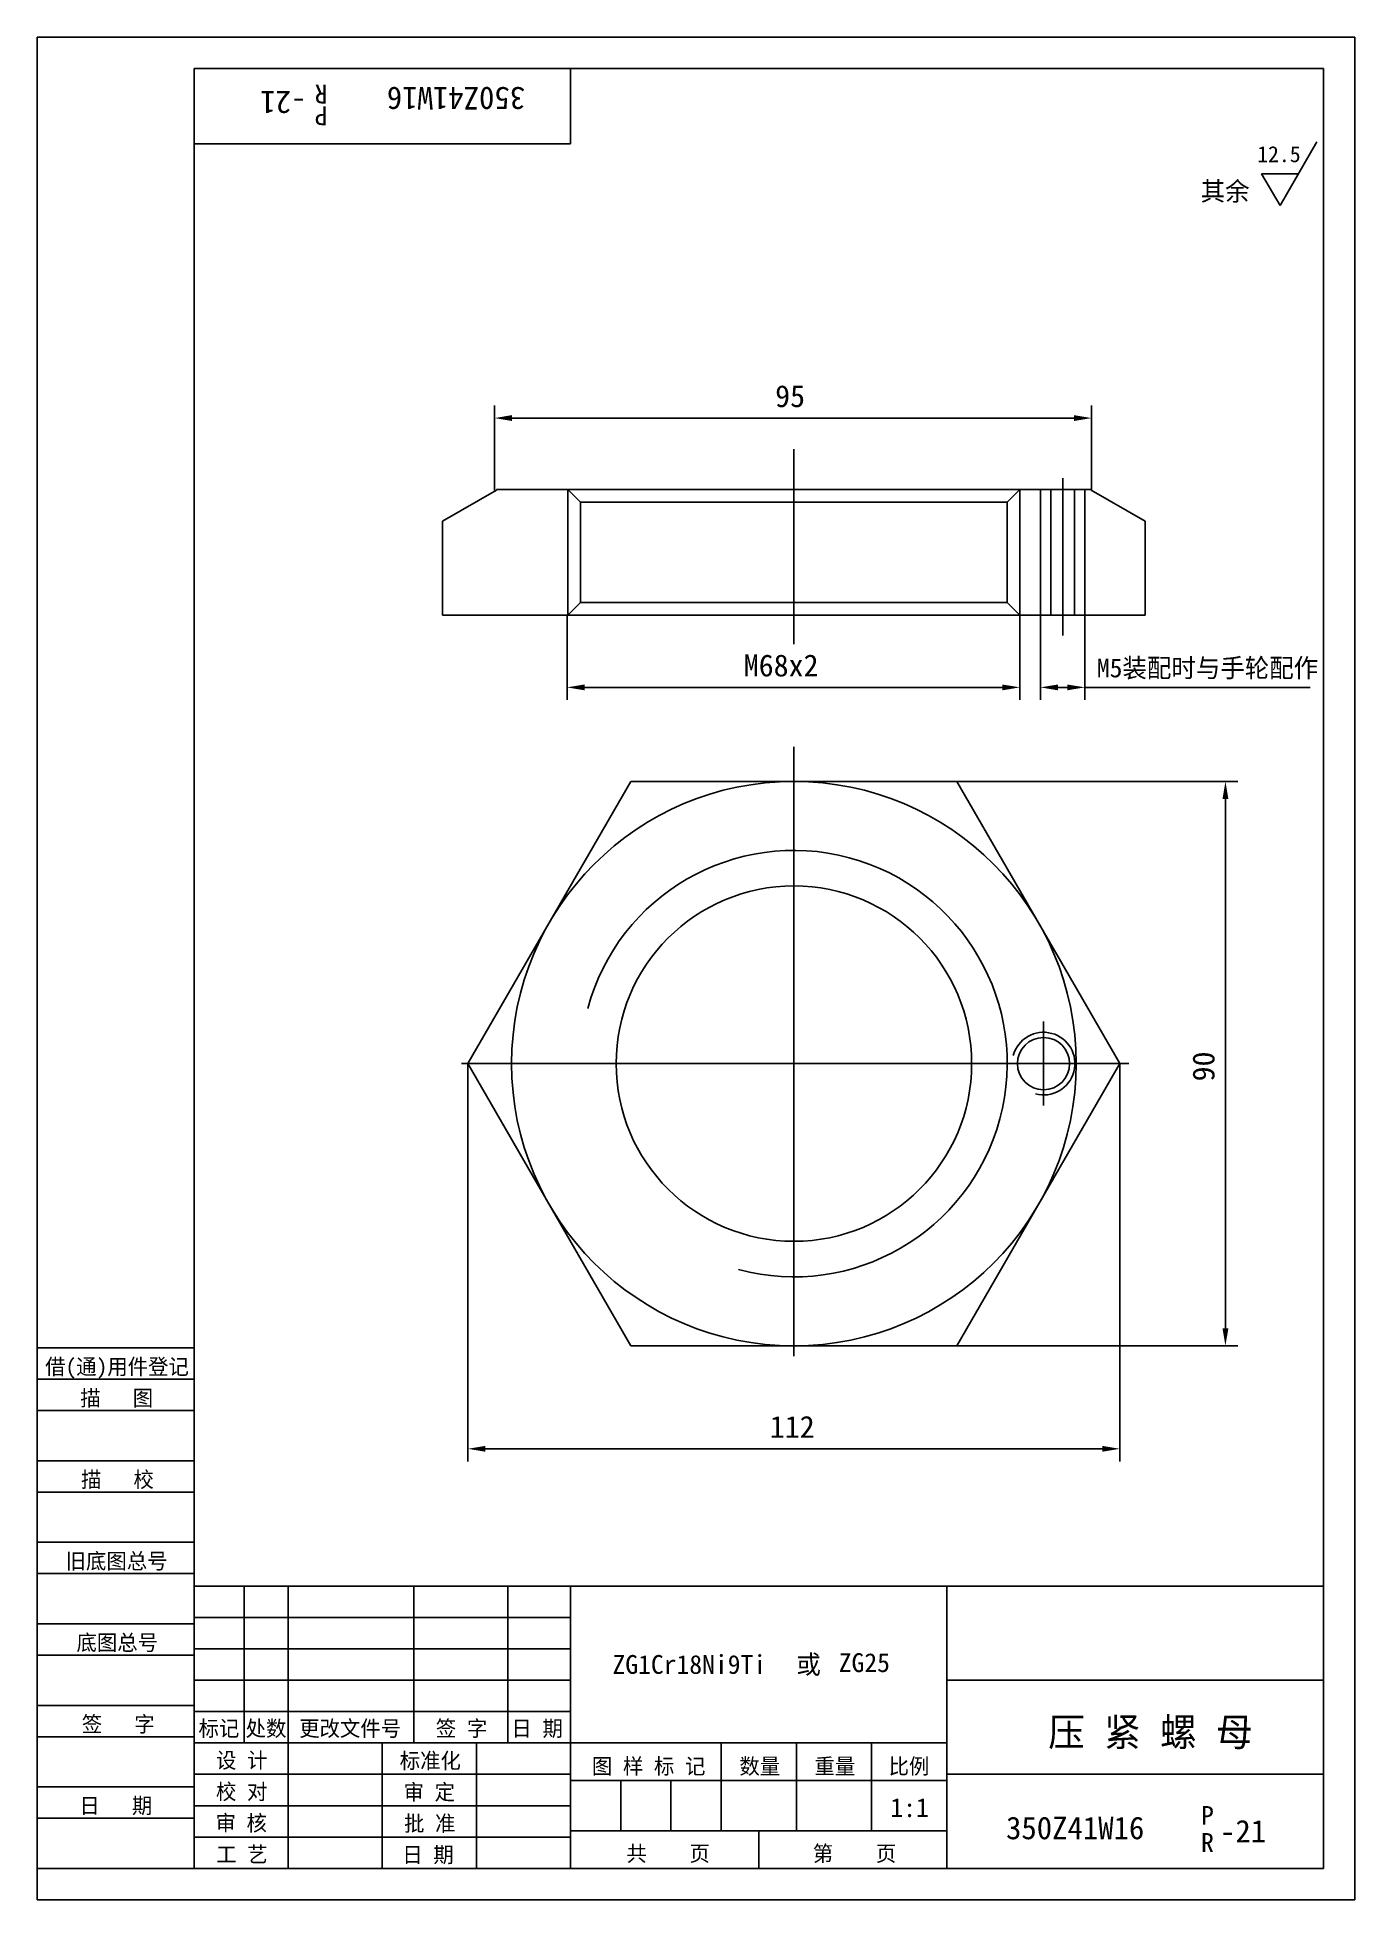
# Model space of a CAD drawing. Header units: metres. Extents: x 0 to 210, y 0 to 297.
import ezdxf

# ---------------------------------------------------------------- set-up
doc = ezdxf.new("R2010")
doc.units = ezdxf.units.M
for name, color, linetype in [('C', 6, 'Continuous'), ('D', 1, 'Continuous'), ('FL', 5, 'Continuous'), ('T', 7, 'Continuous'), ('TL', 4, 'Continuous')]:
    doc.layers.add(name, color=color, linetype=linetype)

# ---------------------------------------------------------------- blocks, each defined once
blk = doc.blocks.new('TUKUN4')
at = {"layer": 'FL'}
for p, q in [((0, 297), (0, 0)), ((210, 297), (0, 297)), ((210, 0), (210, 297)), ((0, 78), (25, 78)), ((0, 70), (25, 70)), ((0, 65), (25, 65)), ((0, 57), (25, 57)), ((0, 52), (25, 52)), ((33, 25), (33, 50)), ((40, 5), (40, 50)), ((60, 25), (60, 50)), ((75, 25), (75, 50)), ((25, 45), (85, 45)), ((0, 44), (25, 44)), ((0, 39), (25, 39)), ((25, 40), (85, 40)), ((25, 35), (85, 35)), ((0, 31), (25, 31)), ((25, 30), (85, 30)), ((0, 26), (25, 26)), ((70, 5), (70, 25)), ((0, 18), (25, 18)), ((25, 20), (85, 20)), ((25, 15), (85, 15)), ((0, 13), (25, 13)), ((25, 10), (85, 10)), ((0, 0), (210, 0))]:
    blk.add_line(p, q, dxfattribs=at)
at = {"layer": 'TL'}
for p, q in [((25, 5), (25, 292)), ((205, 292), (25, 292)), ((85, 292), (85, 280)), ((205, 5), (205, 292)), ((85, 280), (25, 280)), ((0, 88), (25, 88)), ((0, 83), (25, 83)), ((205, 50), (25, 50)), ((85, 5), (85, 50)), ((145, 5), (145, 50)), ((205, 35), (145, 35)), ((145, 25), (25, 25)), ((55, 5), (55, 25)), ((109, 11), (109, 25)), ((121, 11), (121, 25)), ((133, 11), (133, 25)), ((85, 19), (145, 19)), ((93, 11), (93, 19)), ((101, 11), (101, 19)), ((205, 20), (145, 20)), ((145, 11), (85, 11)), ((115, 5), (115, 11)), ((0, 5), (205, 5))]:
    blk.add_line(p, q, dxfattribs=at)
at = {"layer": 'T'}
for s, p in [('借(通)用件登记', (1.26, 83.76)), ('描   图', (6.86, 78.76)), ('描   校', (6.98, 65.76)), ('旧底图总号', (4.52, 52.76)), ('底图总号', (6.25, 39.76)), ('签   字', (7.1, 26.76)), ('标记', (25.71, 26.07)), ('处数', (33.22, 26.07)), ('更改文件号', (41.75, 26.07)), ('签 字', (63.53, 26.07)), ('日 期', (75.57, 26.07)), ('设 计', (28.5, 20.99)), ('标准化', (57.77, 20.93)), ('图 样 标 记', (88.4, 20.04)), ('数量', (111.92, 20.04)), ('重量', (123.88, 20.04)), ('比例', (135.7, 20.04)), ('校 对', (28.48, 15.99)), ('审 定', (58.39, 15.93)), ('日   期', (6.72, 13.76)), ('审 核', (28.41, 10.99)), ('批 准', (58.46, 10.93)), ('共    页', (93.91, 6.13)), ('第    页', (123.62, 6.13)), ('工 艺', (28.52, 5.99)), ('日 期', (58.18, 5.93))]:
    blk.add_text(s, height=2.5, dxfattribs=at).set_placement(p)

msp = doc.modelspace()

# ---------------------------------------------------------------- linework, layer by layer
at = {"layer": 'C'}
for p, q in [((120.6, 231.31), (120.6, 200.2)), ((163.45, 226.67), (163.45, 201.62)), ((120.6, 170.65), (120.6, 183.86)), ((120.6, 162.1), (120.6, 170.65)), ((120.6, 169.03), (120.6, 97.63)), ((120.6, 162.1), (120.6, 96.01)), ((160.4, 140.03), (160.4, 126.63)), ((67.61, 133.33), (171.21, 133.33)), ((84.9, 133.33), (156.3, 133.33)), ((120.6, 133.33), (163.3, 133.33)), ((156.6, 133.33), (170, 133.33)), ((171.21, 133.33), (174, 133.33)), ((120.6, 96.01), (120.6, 86.69))]:
    msp.add_line(p, q, dxfattribs=at)
at = {"layer": 'D'}
for p, q in [((203.94, 280.31), (198.09, 270.17)), ((195.16, 275.24), (201.01, 275.24)), ((198.09, 270.17), (195.16, 275.24)), ((72.86, 224.75), (72.86, 238.27)), ((168.05, 224.75), (168.05, 238.27)), ((75.66, 236.27), (165.25, 236.27)), ((84.59, 204.87), (84.59, 224.8)), ((156.61, 204.87), (156.61, 224.8)), ((159.92, 204.82), (159.92, 224.8)), ((166.99, 204.82), (166.99, 224.8)), ((84.44, 204.84), (84.44, 191.33)), ((156.63, 204.84), (156.63, 191.33)), ((159.9, 204.84), (159.9, 191.33)), ((166.98, 204.84), (166.98, 191.33)), ((87.24, 193.33), (153.83, 193.33)), ((162.7, 193.33), (164.18, 193.33)), ((166.98, 193.33), (189.6, 193.33)), ((189.6, 193.33), (202.92, 193.33)), ((146.58, 178.33), (191.39, 178.33)), ((189.39, 175.53), (189.39, 91.13)), ((68.64, 133.33), (68.64, 69.91)), ((172.56, 133.33), (172.56, 69.91)), ((146.58, 88.33), (191.39, 88.33)), ((71.44, 71.91), (169.76, 71.91))]:
    msp.add_line(p, q, dxfattribs=at)
for points in [[(75.66, 236.74), (75.66, 235.81), (72.86, 236.27)], [(165.25, 236.74), (165.25, 235.81), (168.05, 236.27)], [(87.24, 193.79), (87.24, 192.86), (84.44, 193.33)], [(153.83, 193.79), (153.83, 192.86), (156.63, 193.33)], [(162.7, 193.79), (162.7, 192.86), (159.9, 193.33)], [(164.18, 193.79), (164.18, 192.86), (166.98, 193.33)], [(188.92, 175.53), (189.86, 175.53), (189.39, 178.33)], [(188.92, 91.13), (189.86, 91.13), (189.39, 88.33)], [(71.44, 72.38), (71.44, 71.44), (68.64, 71.91)], [(169.76, 72.38), (169.76, 71.44), (172.56, 71.91)]]:
    msp.add_solid(points, dxfattribs=at)
at = {"layer": 'FL'}
for centre, radius in [((120.6, 133.33), 34), ((160.4, 133.33), 5)]:
    msp.add_arc(centre, radius, 255, 165, dxfattribs=at)
at = {"layer": 'TL'}
for p, q in [((73.2, 224.8), (64.6, 219.83)), ((73.2, 224.87), (84.59, 224.87)), ((84.59, 224.87), (120.62, 224.87)), ((86.59, 222.87), (84.59, 224.87)), ((86.59, 222.87), (120.62, 222.87)), ((86.59, 206.87), (86.59, 222.87)), ((156.61, 224.87), (120.58, 224.87)), ((154.61, 222.87), (120.58, 222.87)), ((154.61, 222.87), (156.61, 224.87)), ((154.61, 206.87), (154.61, 222.87)), ((161.54, 224.87), (156.61, 224.87)), ((165.35, 224.87), (161.54, 224.87)), ((161.56, 204.82), (161.56, 224.8)), ((168, 224.87), (165.35, 224.87)), ((165.35, 204.82), (165.35, 224.8)), ((168, 224.8), (176.6, 219.83)), ((64.6, 204.87), (64.6, 219.83)), ((176.6, 204.87), (176.6, 219.83)), ((86.59, 206.87), (84.59, 204.87)), ((86.59, 206.87), (120.62, 206.87)), ((154.61, 206.87), (120.58, 206.87)), ((154.61, 206.87), (156.61, 204.87)), ((84.59, 204.87), (64.6, 204.87)), ((84.59, 204.87), (120.62, 204.87)), ((156.61, 204.87), (120.58, 204.87)), ((156.61, 204.87), (161.54, 204.87)), ((161.54, 204.87), (165.35, 204.87)), ((165.35, 204.87), (176.6, 204.87))]:
    msp.add_line(p, q, dxfattribs=at)
msp.add_lwpolyline([(94.62, 178.33), (68.64, 133.33), (94.62, 88.33), (146.58, 88.33), (172.56, 133.33), (146.58, 178.33)], close=True, dxfattribs=at)
for points in [[(148.94, 133.33, 1), (92.27, 133.33, 1), (148.94, 133.33, 1)], [(164.56, 133.33, 1), (156.23, 133.33, 1), (164.56, 133.33, 1)]]:
    msp.add_lwpolyline(points, format="xyb", dxfattribs=at)
msp.add_circle((120.6, 133.33), 45, dxfattribs=at)

# ---------------------------------------------------------------- block references
at = {"layer": 'D'}
msp.add_blockref('TUKUN4', (0, 0), dxfattribs=at)

# ---------------------------------------------------------------- texts
for s, height, rotation, p in [('-21', 3.6, 180, (42.9, 288.43)), ('R', 3, 180, (46.27, 289.43)), ('350Z41W16', 3.6, 180, (77.76, 289.06)), ('P', 3, 180, (46.27, 285.97)), ('90', 3.5, 90, (187.64, 130.5))]:
    msp.add_text(s, height=height, rotation=rotation, dxfattribs=at).set_placement(p)
for s, height, p in [('12.5', 2.55, (194.44, 277.08)), ('其余', 3, (185.44, 270.94)), ('95', 3.5, (117.62, 238.02)), ('M68x2', 3.5, (112.62, 195.08)), ('M5装配时与手轮配作', 3, (168.89, 194.93)), ('112', 3.5, (116.77, 73.66)), ('ZG1Cr18Ni9Ti', 3, (91.69, 36.02)), ('或', 3, (121, 36.02)), ('ZG25', 3, (127.75, 36.31)), ('压 紧 螺 母', 4.5, (161.14, 24.49)), ('1:1', 3, (135.98, 13.19)), ('P', 3, (185.5, 11.95)), ('350Z41W16', 3.6, (154.42, 9.65)), ('-21', 3.6, (188.53, 9.13)), ('R', 3, (185.5, 7.63))]:
    msp.add_text(s, height=height, dxfattribs=at).set_placement(p)

doc.saveas('drawing.dxf')
